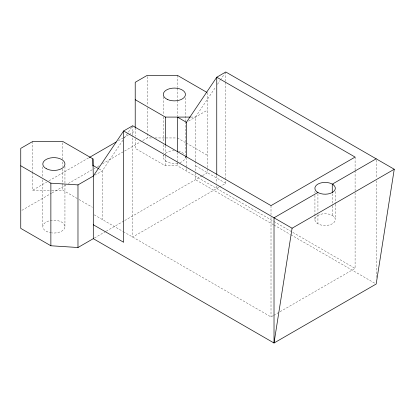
<?xml version="1.0" encoding="UTF-8"?>
<svg xmlns="http://www.w3.org/2000/svg" width="415" height="415" viewBox="0 0 415 415"><rect width="100%" height="100%" fill="white"/><g stroke="black" fill="none" stroke-linecap="round" stroke-linejoin="round"><path stroke-width="0.31" stroke-dasharray="2.08 1.56" d="M122.918 140.249L102.334 170.845L94.89 175.14M124.36 138.102L131.944 126.829M195.449 160.652L195.449 117.082L215.675 87.02M217.481 84.338L220.012 80.583M220.37 80.043L224.707 73.6M32.697 172.241L32.697 190.179L46.703 182.097M48.944 180.8L88.717 157.84M118.405 140.695L122.887 138.112M123.447 137.785L128.489 134.875M129.049 134.553L135.212 130.995M21.87 210.343L51.538 193.214M52.098 192.892L66.094 184.815M68.33 183.518L93.52 168.978M94.081 168.656L95.201 168.008M97.437 166.716L99.118 165.746M102.474 163.806L140.54 141.831M142.781 140.535L147.258 137.951L151.745 137.951M188.54 121.071L207.5 110.125M94.418 238.018L105.643 231.539M106.204 231.212L124.168 220.842M124.728 220.521L202.022 175.893M202.572 175.576L207.5 172.733L207.5 92.737M218.876 187.279L132.67 237.053L132.67 135.461M219.411 186.973L225.786 183.29L225.786 179.41M123.291 231.637L271.011 316.925L273.252 315.628M273.812 315.307L355.095 268.375L355.095 191.372M190.931 117.082L195.449 117.082M154.951 137.951L176.095 137.951M135.212 138.724L135.212 148.383L165.331 165.777L177.381 165.777L273.319 221.169M32.697 190.179L51.284 190.179M51.922 190.179L62.821 190.179L78.435 199.195M177.381 137.951L185.744 142.781M186.304 143.102L207.5 155.34M195.449 165.777L225.786 183.29M273.879 221.491L355.095 268.375M273.464 224.728L195.449 179.69L195.449 172.101M274.03 225.055L290.303 234.449M290.868 234.776L375.056 283.383M99.066 168.957L102.334 170.845L102.334 219.54M78.995 199.522L92.384 207.246M94.164 214.825L122.741 231.321M376.177 160.107L376.177 178.18M376.177 180.764L376.177 278.221M355.095 157.078L355.095 170.02M355.095 170.669L355.095 190.729M335.258 191.486L335.258 203.625M335.258 204.263L335.258 218.954M332.27 193.753L332.27 205.249M332.27 205.887L332.27 215.473M317.932 193.722L317.932 212.252M317.932 214.804L317.932 223.747M314.938 191.517L314.938 192.793M314.938 195.351L314.938 220.266M271.011 205.622L271.011 214.685M271.011 217.273L271.011 316.925M225.786 71.992L225.786 81.698M225.786 82.346L225.786 178.761M216.755 175.566L216.755 183.331M216.755 185.92L216.755 188.509M195.449 161.29L195.449 171.468M186.413 157.539L186.413 170.99M185.365 97.8L185.365 121.035M185.365 121.678L185.365 155.241M185.365 155.89L185.365 157.825M177.381 75.348L177.381 87.607M177.381 88.255L177.381 99.87M177.381 100.518L177.381 116.008M177.381 152.321L177.381 161.933M177.381 162.571L177.381 165.777M165.331 145.914L165.331 155.526M165.331 156.165L165.331 165.777M163.365 96.96L163.365 114.384M163.365 116.968L163.365 142.138M163.365 144.721L163.365 152.466M163.365 155.049L163.365 156.336M147.258 76.635L147.258 105.037M147.258 107.615L147.258 132.79M147.258 133.433L147.258 137.951M135.212 127.882L135.212 136.213M132.67 125.755L132.67 134.813M64.948 166.348L64.948 226.372M62.821 142.77L62.821 159.427M62.821 161.99L62.821 166.472M62.821 169.035L62.821 190.179M42.818 166.887L42.818 177.215M42.818 179.799L42.818 226.912M32.697 141.489L32.697 171.597M51.47 232.882A11.075 6.396 0 0 1 45.598 222.399A11.075 6.396 0 0 1 64.33 224.515A11.075 6.396 0 0 1 52.036 232.945M185.323 156.154A11.075 6.396 0 0 1 179.788 162.654M177.667 163.183A11.075 6.396 0 0 1 166.581 161.627A11.075 6.396 0 0 1 163.759 155.246M165.481 153.26A11.075 6.396 0 0 1 174.497 150.687M178.455 151.138A11.075 6.396 0 0 1 184.535 154.546M333.333 216.111L331.481 215.001A10.225 5.903 0 0 0 318.014 215.354A10.225 5.903 0 0 0 316.868 223.109L318.715 224.219A10.225 5.903 0 0 0 332.187 223.867A10.225 5.903 0 0 0 333.333 216.111"/><path stroke-width="0.62" d="M186.413 156.896L186.413 122.3L216.755 77.211L225.786 71.992L394.25 169.253L292.093 228.229L274.019 343.008L93.297 238.667L77.978 247.511L50.869 245.768L20.75 228.38L20.75 148.383L32.697 141.489L62.821 141.489L92.939 158.878L93.297 176.064L93.297 238.667M394.25 169.253L376.177 284.031L274.019 343.008L274.019 217.797L317.932 192.446M89.277 157.513L116.164 141.992M20.75 165.777L50.869 183.165L77.978 184.903L93.297 176.064L123.634 130.969L132.67 125.755L271.011 205.622L355.095 157.078L216.755 77.211L216.755 174.269M376.177 158.815L332.27 184.167L332.27 192.472M135.212 99.693L165.331 117.082L190.288 117.082M206.94 92.415L177.381 75.348L147.258 75.348L135.212 82.3L135.212 127.882M186.413 122.3L177.381 117.082L177.381 151.683M292.093 228.229L123.634 130.969L123.634 242.272L93.297 224.754M93.074 165.502L98.521 168.646M165.331 117.082L165.331 145.271M92.939 158.878L92.939 165.922M77.978 184.903L77.978 247.511M50.869 183.165L50.869 245.768M333.333 184.805L331.481 183.695A10.225 5.903 0 0 0 318.014 184.053A10.225 5.903 0 0 0 316.868 191.808L318.715 192.918A10.225 5.903 0 0 0 332.187 192.56A10.225 5.903 0 0 0 333.333 184.805M46.392 168.744A11.075 6.396 0 0 0 64.693 165.429A11.075 6.396 0 0 0 50.568 157.933A11.075 6.396 0 0 0 46.392 168.744M167.753 99.605A11.075 6.396 0 0 0 185.365 95.217A11.075 6.396 0 0 0 169.979 88.603A11.075 6.396 0 0 0 167.753 99.605"/></g></svg>
